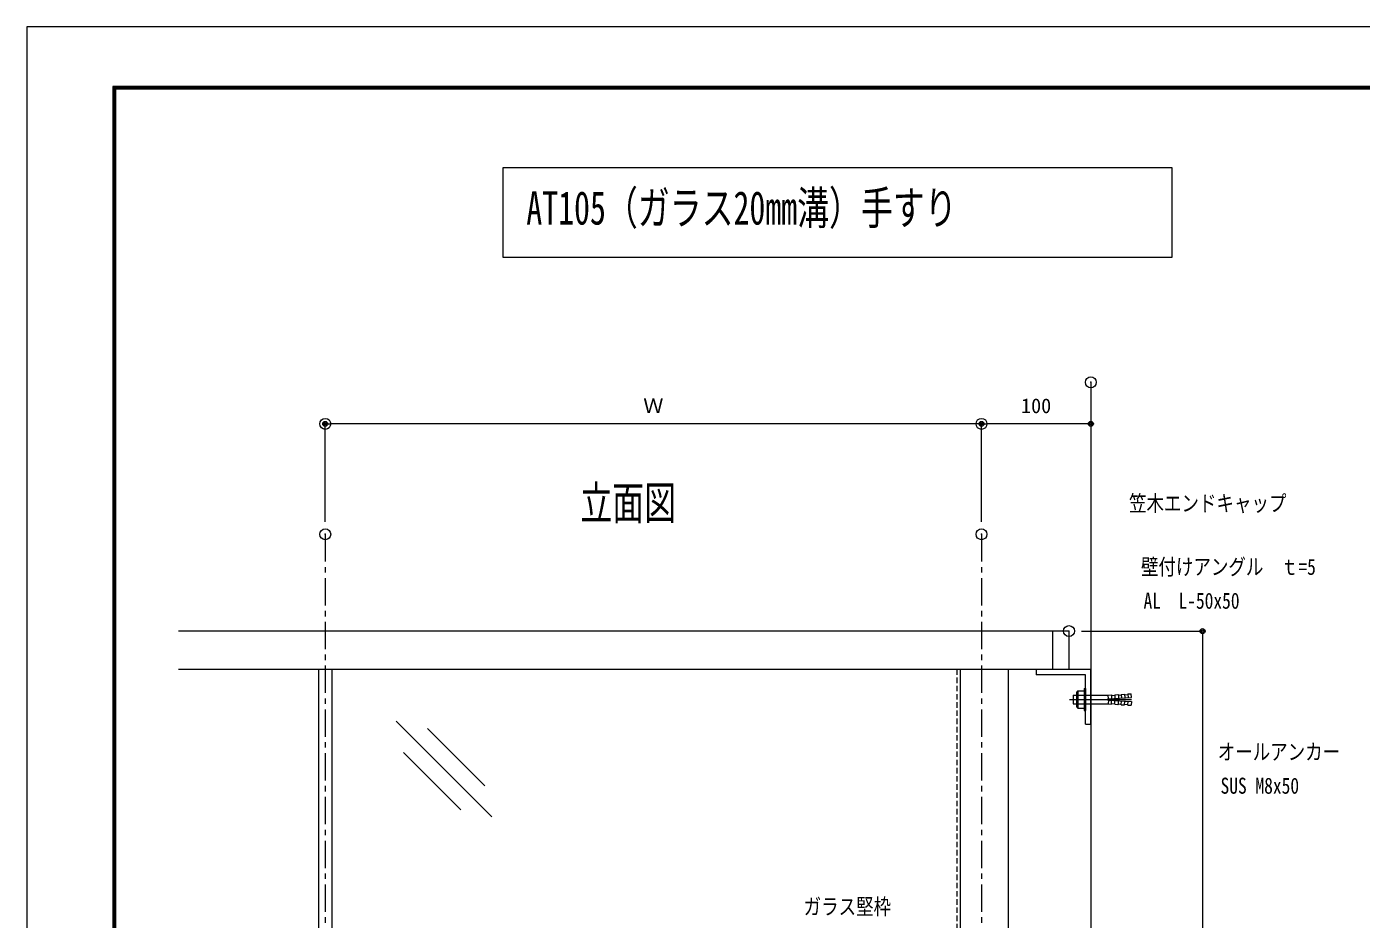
# Model space of a CAD drawing. Units: millimetres, scale not verified. Extents: x -3564 to 3564, y -1188 to 1188.
# Drawn here: x -3564 to -2344, y 372 to 1188 of the extents above; entities that cross this region are included whole.
import ezdxf
from ezdxf.enums import TextEntityAlignment as Align

# ---------------------------------------------------------------- set-up
doc = ezdxf.new("R2010")
doc.units = ezdxf.units.MM
doc.header["$LTSCALE"] = 20
doc.header["$PDMODE"] = 32
doc.header["$PDSIZE"] = 10
for name, pattern in [('USER1', [2, 1.25, -0.25, 0.25, -0.25]), ('USER3', [0.375, 0.25, -0.125]), ('USER4', [2.3, 2, -0.1, 0.1, -0.1])]:
    doc.linetypes.add(name, pattern=pattern)
for name, color, linetype, lineweight in [('0-0_0', 7, 'Continuous', 18), ('0-1_DEFPOINTS', 7, 'Continuous', 18), ('0-3_MOJI', 7, 'Continuous', 18), ('0-5_WAKU', 7, 'Continuous', 18), ('0-6_6ﾊｯﾁﾝｸﾞ', 4, 'Continuous', 18), ('0-7_2躯体線', 4, 'Continuous', 18), ('0-8_3中心線', 2, 'USER1', 18), ('0-A_1手摺寸法', 7, 'Continuous', 18), ('0-E_4アルミ', 6, 'Continuous', 18), ('1-2_2躯体隠れ', 6, 'USER3', 18)]:
    doc.layers.add(name, color=color, linetype=linetype, lineweight=lineweight)
doc.styles.add('ＭＳ ゴシック', font='')
doc.styles.get('ＭＳ ゴシック').set_extended_font_data('MS Gothic')

# ---------------------------------------------------------------- blocks, each defined once
blk = doc.blocks.new('_ORIGIN2')
at = {"layer": '0-0_0'}
blk.add_line((-0.5, 0), (-1, 0), dxfattribs=at)
for radius in [0.5, 0.25]:
    blk.add_circle((0, 0), radius, dxfattribs=at)
blk = doc.blocks.new('D56')
at = {"layer": '0-1_DEFPOINTS'}
for p in [(2401.37, 1869.55), (2401.37, 1768.63), (3001.37, 1768.63)]:
    blk.add_point(p, dxfattribs=at)
at = {"layer": '0-A_1手摺寸法'}
for p, q in [((2401.37, 1780.13), (2401.37, 1869.55)), ((2996.77, 1869.55), (2405.97, 1869.55)), ((3001.37, 1780.13), (3001.37, 1869.55))]:
    blk.add_line(p, q, dxfattribs=at)
at = {"layer": '0-A_1手摺寸法', "xscale": 4.6, "yscale": 4.6, "rotation": 180}
blk.add_blockref('_ORIGIN2', (2401.37, 1869.55), dxfattribs=at)
at = {"layer": '0-A_1手摺寸法', "xscale": 4.6, "yscale": 4.6}
blk.add_blockref('_ORIGIN2', (3001.37, 1869.55), dxfattribs=at)
at = {"layer": '0-A_1手摺寸法', "style": 'ＭＳ ゴシック'}
blk.add_text('Ｗ', height=13.49, dxfattribs=at).set_placement((2692.17, 1875.3), align=Align.BOTTOM_LEFT)
blk = doc.blocks.new('D57')
at = {"layer": '0-1_DEFPOINTS'}
blk.add_point((3081.37, 1680.13), dxfattribs=at)
at = {"layer": '0-A_1手摺寸法'}
for p, q in [((3092.87, 1680.13), (3203.51, 1680.13)), ((3203.51, 1675.53), (3203.51, 584.73))]:
    blk.add_line(p, q, dxfattribs=at)
at = {"layer": '0-A_1手摺寸法', "xscale": 4.6, "yscale": 4.6, "rotation": 90}
blk.add_blockref('_ORIGIN2', (3203.51, 1680.13), dxfattribs=at)
blk = doc.blocks.new('D58')
at = {"layer": '0-1_DEFPOINTS'}
for p in [(3101.37, 1907.52), (3001.37, 1869.55), (3001.37, 1768.63)]:
    blk.add_point(p, dxfattribs=at)
at = {"layer": '0-A_1手摺寸法'}
for p, q in [((3101.37, 1896.02), (3101.37, 1869.55)), ((3001.37, 1780.13), (3001.37, 1869.55)), ((3096.77, 1869.55), (3005.97, 1869.55))]:
    blk.add_line(p, q, dxfattribs=at)
at = {"layer": '0-A_1手摺寸法', "xscale": 4.6, "yscale": 4.6, "rotation": 180}
blk.add_blockref('_ORIGIN2', (3001.37, 1869.55), dxfattribs=at)
at = {"layer": '0-A_1手摺寸法', "xscale": 4.6, "yscale": 4.6}
blk.add_blockref('_ORIGIN2', (3101.37, 1869.55), dxfattribs=at)
at = {"layer": '0-A_1手摺寸法', "style": 'ＭＳ ゴシック'}
blk.add_text('100', height=13.49, dxfattribs=at).set_placement((3037.57, 1875.3), align=Align.BOTTOM_LEFT)

msp = doc.modelspace()

# ---------------------------------------------------------------- linework, layer by layer
at = {"layer": '0-0_0'}
for p, q in [((-2611.56, 635.61), (-3425.64, 635.61)), ((-2626.56, 635.61), (-2626.56, 600.61)), ((-2611.56, 635.61), (-2611.56, 600.61)), ((-2611.56, 600.61), (-3425.64, 600.61))]:
    msp.add_line(p, q, dxfattribs=at)
msp.add_lwpolyline([(-2517.52, 977.03), (-3128.76, 977.03), (-3128.76, 1059.36), (-2517.52, 1059.36)], close=True, dxfattribs=at)
at = {"layer": '0-1_DEFPOINTS', "color": 5}
msp.add_line((-200.49, 1188), (-3564.49, 1188), dxfattribs=at)
msp.add_lwpolyline([(-3564.49, 1188), (-3564.49, -1188), (-200.49, -1188)], dxfattribs=at)
at = {"layer": '0-5_WAKU'}
for p, q in [((-3485.69, 1133.2), (-3485.69, -1129.2)), ((-283.29, 1133.2), (-3485.69, 1133.2)), ((-3485.09, 1132.6), (-3485.09, -1128.6)), ((-283.89, 1132.6), (-3485.09, 1132.6)), ((-3484.49, 1132), (-3484.49, -1128)), ((-284.49, 1132), (-3484.49, 1132)), ((-3483.89, 1131.4), (-3483.89, -1127.4)), ((-285.09, 1131.4), (-3483.89, 1131.4)), ((-3483.29, 1130.8), (-3483.29, -1126.8)), ((-285.69, 1130.8), (-3483.29, 1130.8))]:
    msp.add_line(p, q, dxfattribs=at)
at = {"layer": '0-6_6ﾊｯﾁﾝｸﾞ'}
for p, q in [((-3226.57, 553.21), (-3139.11, 465.75)), ((-3198.14, 546.66), (-3145.66, 494.18)), ((-3220.01, 524.78), (-3167.54, 472.31))]:
    msp.add_line(p, q, dxfattribs=at)
at = {"layer": '0-7_2躯体線'}
msp.add_line((-2591.56, 863), (-2591.56, -464.39), dxfattribs=at)
at = {"layer": '0-8_3中心線'}
for p, q in [((-3291.55, 724.11), (-3291.55, -589.39)), ((-2691.56, 724.11), (-2691.56, -589.39)), ((-2610.94, 573.11), (-2554.54, 573.11))]:
    msp.add_line(p, q, dxfattribs=at)
at = {"layer": '0-8_3中心線', "linetype": 'USER4'}
msp.add_line((-2610.94, 573.11), (-2564.14, 573.11), dxfattribs=at)
at = {"layer": '0-E_4アルミ'}
for p, q in [((-3297.55, 600.61), (-3297.55, -384.39)), ((-3285.55, 600.61), (-3285.55, -384.39)), ((-2711.06, 600.61), (-2711.06, -414.39)), ((-2667.06, 600.61), (-2667.06, -414.39)), ((-2591.56, 600.61), (-2641.56, 600.61)), ((-2641.56, 600.61), (-2641.56, 595.61)), ((-2591.56, 550.61), (-2591.56, 600.61)), ((-2596.56, 595.61), (-2641.56, 595.61)), ((-2596.56, 550.61), (-2596.56, 595.61)), ((-2607.74, 577.11), (-2604.54, 577.11)), ((-2607.74, 577.11), (-2607.74, 569.11)), ((-2604.54, 579.11), (-2604.54, 567.11)), ((-2603.54, 581.11), (-2597.54, 581.11)), ((-2603.54, 581.11), (-2603.54, 565.11)), ((-2603.54, 577.11), (-2597.54, 577.11)), ((-2597.54, 583.11), (-2597.54, 563.11)), ((-2597.54, 583.11), (-2596.56, 583.11)), ((-2596.56, 583.11), (-2596.56, 563.11)), ((-2596.56, 577.09), (-2575.72, 577.14)), ((-2576, 573.61), (-2554.54, 574.86)), ((-2576, 572.61), (-2576, 573.61)), ((-2575.72, 577.14), (-2572.73, 577.31)), ((-2575.52, 573.65), (-2575.72, 577.14)), ((-2572.73, 577.31), (-2572.53, 573.83)), ((-2572.7, 576.81), (-2569.71, 576.99)), ((-2572.37, 576.83), (-2569.71, 576.99)), ((-2569.73, 577.49), (-2566.74, 577.66)), ((-2569.73, 577.49), (-2569.53, 574.01)), ((-2569.4, 577.51), (-2566.41, 577.68)), ((-2566.41, 577.68), (-2566.2, 574.2)), ((-2566.38, 577.18), (-2563.72, 577.33)), ((-2566.38, 577.18), (-2563.8, 577.33)), ((-2563.74, 577.83), (-2563.54, 574.35)), ((-2560.72, 577.5), (-2557.73, 577.68)), ((-2557.75, 578.18), (-2554.74, 578.35)), ((-2557.75, 578.18), (-2557.55, 574.7)), ((-2554.54, 574.9), (-2554.74, 578.35)), ((-2607.74, 569.11), (-2604.54, 569.11)), ((-2603.54, 569.11), (-2597.54, 569.11)), ((-2603.54, 565.11), (-2597.54, 565.11)), ((-2597.54, 563.11), (-2596.56, 563.11)), ((-2596.56, 569.11), (-2575.49, 569.11)), ((-2576, 572.61), (-2554.54, 571.36)), ((-2575.52, 572.57), (-2575.72, 569.08)), ((-2575.72, 569.08), (-2572.73, 568.91)), ((-2572.73, 568.91), (-2572.53, 572.39)), ((-2572.7, 569.41), (-2569.71, 569.23)), ((-2572.37, 569.39), (-2569.71, 569.23)), ((-2569.73, 568.73), (-2569.53, 572.21)), ((-2569.73, 568.73), (-2566.74, 568.56)), ((-2569.4, 568.72), (-2566.41, 568.54)), ((-2566.41, 568.54), (-2566.2, 572.02)), ((-2566.38, 569.04), (-2563.72, 568.89)), ((-2566.38, 569.04), (-2563.8, 568.89)), ((-2563.74, 568.39), (-2563.54, 571.87)), ((-2563.74, 568.39), (-2560.75, 568.22)), ((-2560.75, 568.22), (-2560.55, 571.7)), ((-2560.72, 568.72), (-2557.73, 568.54)), ((-2557.75, 568.04), (-2557.55, 571.52)), ((-2557.75, 568.04), (-2554.74, 567.87)), ((-2554.54, 571.32), (-2554.74, 567.87)), ((-2596.56, 550.61), (-2591.56, 550.61))]:
    msp.add_line(p, q, dxfattribs=at)
msp.add_lwpolyline([(-2563.74, 577.83), (-2560.75, 578), (-2560.55, 574.52)], dxfattribs=at)
for centre, radius, start, end in [((-2602.04, 579.11), 2.5, 126.8699, 233.1301), ((-2596.04, 573.11), 8.5, 151.92751, 208.07249), ((-2602.04, 567.11), 2.5, 126.8699, 233.1301)]:
    msp.add_arc(centre, radius, start, end, dxfattribs=at)
at = {"layer": '1-2_2躯体隠れ'}
msp.add_line((-2714.06, 600.61), (-2714.06, -384.39), dxfattribs=at)

# ---------------------------------------------------------------- block references
at = {"layer": '0-A_1手摺寸法'}
for name in ['D58', 'D56', 'D57']:
    msp.add_blockref(name, (-5692.93, -1044.52), dxfattribs=at)

# ---------------------------------------------------------------- texts
at = {"layer": '0-0_0', "style": 'ＭＳ ゴシック', "width": 0.7}
msp.add_text('AT105（ガラス20mm溝）手すり', height=30.55, dxfattribs=at).set_placement((-3107.7, 997.98), align=Align.BOTTOM_LEFT)
at = {"layer": '0-3_MOJI', "style": 'ＭＳ ゴシック'}
for s, height, width, p in [('立面図', 30.55, 0.7, (-3058.34, 728.38)), ('笠木エンドキャップ', 14.66, 0.8, (-2556.69, 740.71)), ('壁付けアングル\u3000ｔ=5', 14.66, 0.8, (-2545.77, 682.66)), ('AL\u3000L-50x50', 14.66, 0.8, (-2543.39, 651.67)), ('オールアンカー', 14.66, 0.8, (-2475.6, 513.6)), ('SUS M8x50', 14.66, 0.8, (-2472.99, 482.61)), ('ガラス堅枠', 14.66, 0.8, (-2854.17, 372.13))]:
    msp.add_text(s, height=height, dxfattribs=dict(at, width=width)).set_placement(p, align=Align.BOTTOM_LEFT)

doc.saveas('drawing.dxf')
